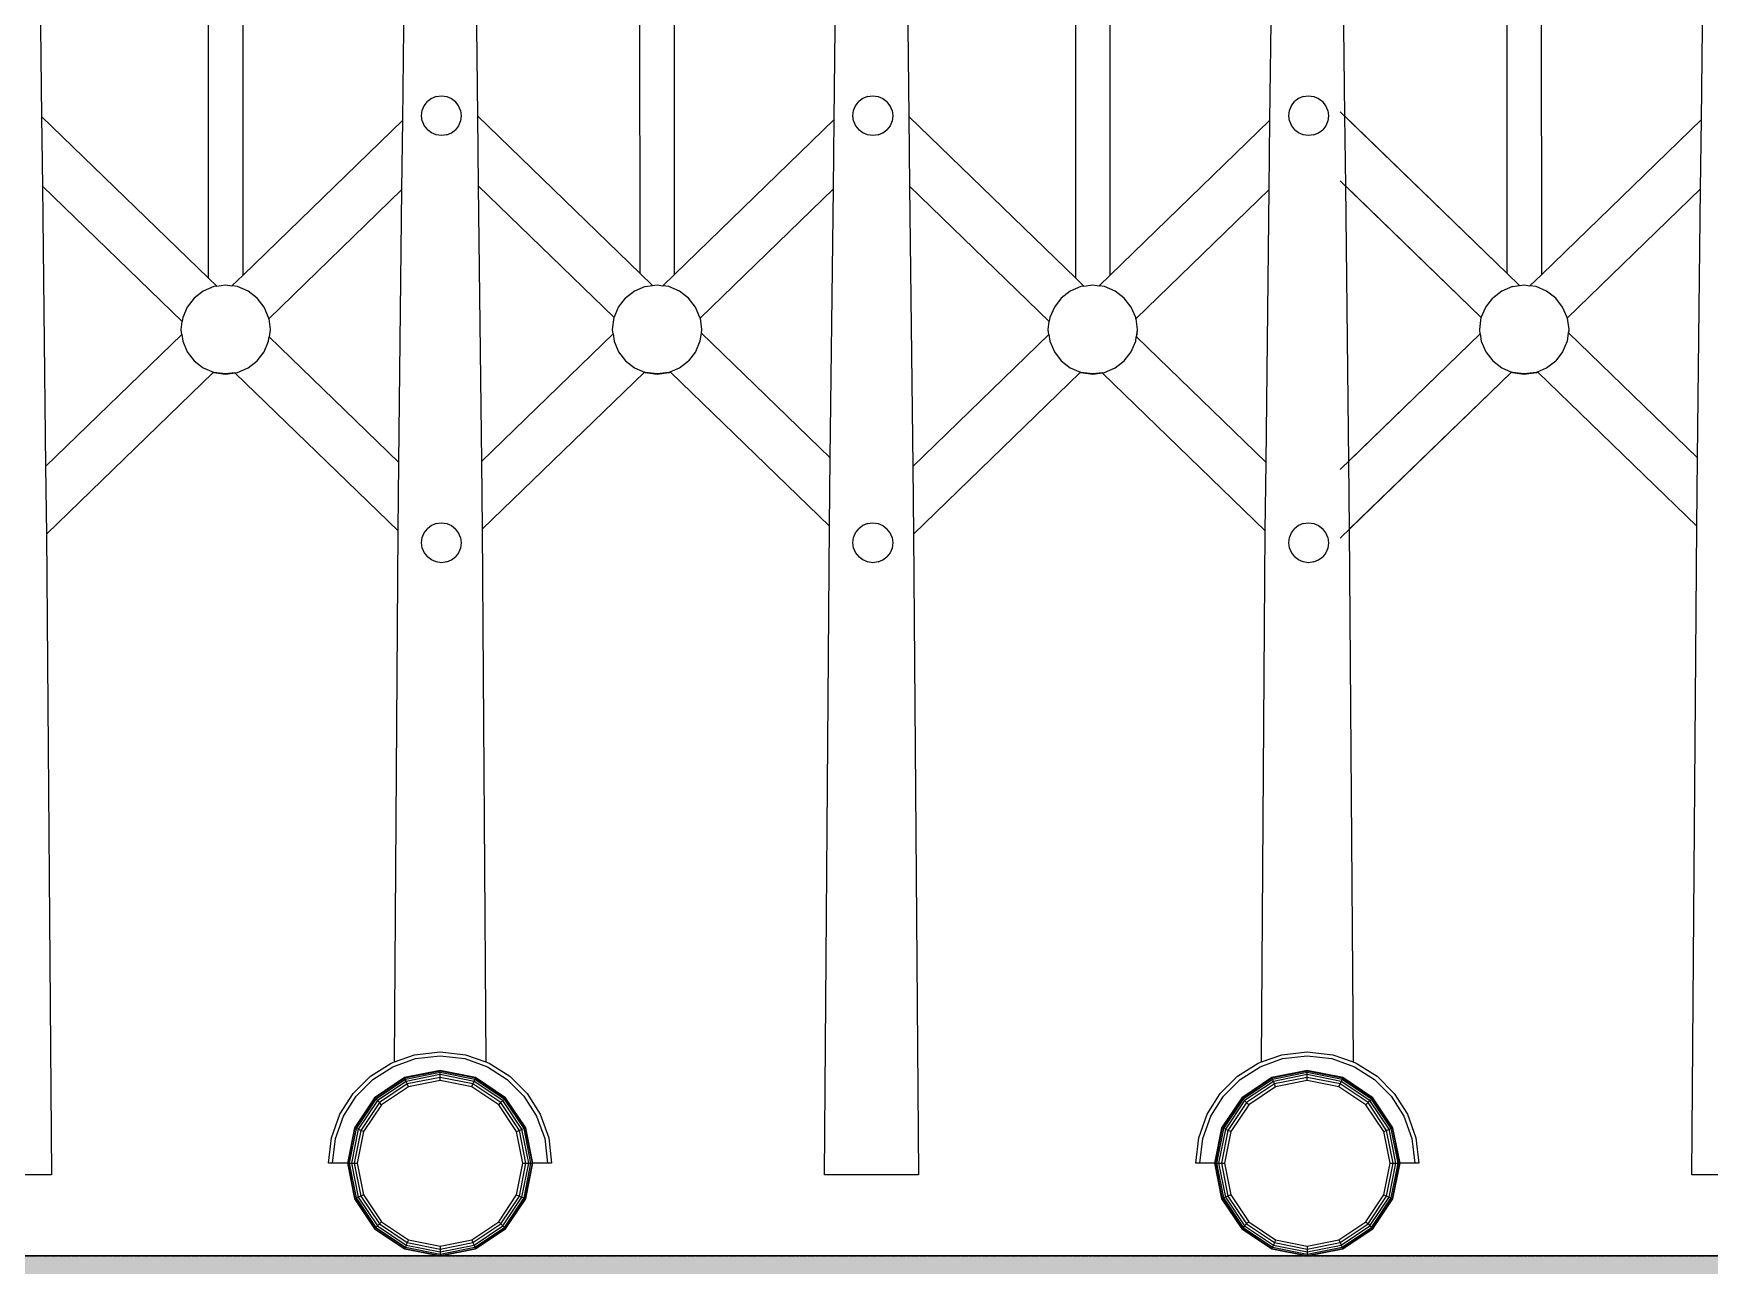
# Model space of a CAD drawing. Extents: x -202236 to 1002404, y -663931 to 1550022.
# Drawn here: x -57920 to -56908, y -351726 to -350982 of the extents above; entities that cross this region are included whole.
import ezdxf

# ---------------------------------------------------------------- set-up
doc = ezdxf.new("R2010")
doc.units = 0
doc.linetypes.add('DOTE', pattern=[2.42, 2, -0.2, 0.02, -0.2])
doc.layers.add('A-AXIS-DOTE', color=14, linetype='DOTE')
doc.layers.add('A-SFCE', color=30, linetype='Continuous')

msp = doc.modelspace()

# ---------------------------------------------------------------- hatches: boundary and pattern name
h = msp.add_hatch()
h.set_pattern_fill('混凝土', color=8, scale=15, angle=-21.69758, style=0, double=1)
h.set_pattern_definition([(50, (-68561.18, -351851.65), (107.589, -9.4128), [11.25, -123.75]), (355, (-68561.18, -351851.65), (-20.8127, 112.8288), [9, -99]), (100.4514, (-68552.21, -351852.44), (86.7764, 103.4159), [9.561, -105.1713]), (46.1842, (-68561.18, -351821.65), (160.0862, -24.8279), [16.875, -185.625]), (96.6356, (-68547.84, -351823.72), (140.1994, 146.1177), [14.3415, -157.757]), (351.1842, (-68561.18, -351821.65), (140.1993, 146.1178), [13.5, -148.5]), (21, (-68546.18, -351829.15), (89.53606, -60.39283), [11.25, -123.75]), (326, (-68546.18, -351829.15), (36.4973, 108.7725), [9, -99]), (71.4514, (-68538.72, -351834.18), (126.0334, 48.3796), [9.561, -105.1713]), (37.5, (-68561.177, -351851.65), (1.82398, 49.93408), [0, -97.8, 0, -100.5, 0, -99.375]), (7.5, (-68561.18, -351851.65), (39.46043, 59.16176), [0, -57.3, 0, -95.55, 0, -37.875]), (327.5, (-68594.627, -351851.65), (80.07337, -3.38323), [0, -37.5, 0, -117, 0, -155.25]), (317.5, (-68609.63, -351851.65), (87.47793, 15.01575), [0, -48.75, 0, -77.7, 0, -110.25])])
h.paths.add_polyline_path([(-55555.67, -351920.63), (-55555.67, -351720.63), (-70458.23, -351720.63), (-70458.23, -351920.63)])

# ---------------------------------------------------------------- linework, layer by layer
at = {"color": 250}
for p, q in [((-57553.88, -351126.81), (-57553.97, -350820.49)), ((-57533.05, -351127.29), (-57533.15, -350820.16)), ((-57029.77, -351126.81), (-57029.87, -350820.49)), ((-57029.77, -351126.81), (-57029.87, -350820.49)), ((-57008.95, -351127.29), (-57009.04, -350820.16)), ((-57008.95, -351127.29), (-57009.04, -350820.16)), ((-57814.62, -351129.65), (-57814.71, -350823.23)), ((-57793.79, -351127.71), (-57793.89, -350823)), ((-57290.51, -351129.65), (-57290.6, -350823.23)), ((-57269.68, -351127.71), (-57269.78, -350823)), ((-57697.29, -351034.17), (-57695.95, -350917.9)), ((-57653.5, -350916.96), (-57652.19, -351031.55)), ((-57436.54, -351033.75), (-57435.18, -350915.09)), ((-57173.18, -351034.17), (-57171.85, -350917.9)), ((-57129.39, -350916.96), (-57128.08, -351031.55)), ((-56912.44, -351033.75), (-56911.08, -350915.09)), ((-57916.81, -350922.2), (-57915.56, -351031.84)), ((-57392.7, -350922.2), (-57391.45, -351031.84)), ((-57684.31, -351025.33), (-57682.43, -351022.89)), ((-57680, -351021.01), (-57682.43, -351022.89)), ((-57677.12, -351019.8), (-57680, -351021.01)), ((-57677.12, -351019.8), (-57673.93, -351019.37)), ((-57673.93, -351019.37), (-57670.73, -351019.8)), ((-57670.73, -351019.8), (-57667.86, -351021.01)), ((-57667.86, -351021.01), (-57665.43, -351022.89)), ((-57663.55, -351025.33), (-57665.43, -351022.89)), ((-57423.57, -351025.33), (-57421.69, -351022.89)), ((-57419.26, -351021.01), (-57421.69, -351022.89)), ((-57416.39, -351019.8), (-57419.26, -351021.01)), ((-57416.39, -351019.8), (-57413.19, -351019.37)), ((-57413.19, -351019.37), (-57410, -351019.8)), ((-57410, -351019.8), (-57407.12, -351021.01)), ((-57407.12, -351021.01), (-57404.69, -351022.89)), ((-57402.81, -351025.33), (-57404.69, -351022.89)), ((-57160.2, -351025.33), (-57158.32, -351022.89)), ((-57155.89, -351021.01), (-57158.32, -351022.89)), ((-57153.02, -351019.8), (-57155.89, -351021.01)), ((-57153.02, -351019.8), (-57149.82, -351019.37)), ((-57149.82, -351019.37), (-57146.63, -351019.8)), ((-57146.63, -351019.8), (-57143.75, -351021.01)), ((-57143.75, -351021.01), (-57141.32, -351022.89)), ((-57139.44, -351025.33), (-57141.32, -351022.89)), ((-57915.56, -351031.84), (-57814.62, -351129.65)), ((-57915.56, -351031.84), (-57915.07, -351074.05)), ((-57685.95, -351031.39), (-57685.52, -351028.2)), ((-57685.52, -351034.59), (-57685.95, -351031.39)), ((-57685.52, -351028.2), (-57684.31, -351025.33)), ((-57662.33, -351028.2), (-57663.55, -351025.33)), ((-57662.33, -351028.2), (-57661.9, -351031.39)), ((-57661.9, -351031.39), (-57662.33, -351034.59)), ((-57652.19, -351031.55), (-57553.88, -351126.81)), ((-57652.19, -351031.55), (-57651.71, -351073.76)), ((-57425.22, -351031.39), (-57424.79, -351028.2)), ((-57424.79, -351034.59), (-57425.22, -351031.39)), ((-57424.79, -351028.2), (-57423.57, -351025.33)), ((-57401.6, -351028.2), (-57402.81, -351025.33)), ((-57401.6, -351028.2), (-57401.17, -351031.39)), ((-57401.17, -351031.39), (-57401.6, -351034.59)), ((-57391.45, -351031.84), (-57290.51, -351129.65)), ((-57391.45, -351031.84), (-57390.96, -351074.05)), ((-57161.85, -351031.39), (-57161.42, -351028.2)), ((-57161.42, -351034.59), (-57161.85, -351031.39)), ((-57161.42, -351028.2), (-57160.2, -351025.33)), ((-57138.22, -351028.2), (-57139.44, -351025.33)), ((-57138.22, -351028.2), (-57137.79, -351031.39)), ((-57137.79, -351031.39), (-57138.22, -351034.59)), ((-57130.75, -351028.96), (-57029.77, -351126.81)), ((-57128.08, -351031.55), (-57029.77, -351126.81)), ((-57128.08, -351031.55), (-57127.6, -351073.76)), ((-57793.79, -351127.71), (-57697.29, -351034.17)), ((-57697.77, -351076.03), (-57697.29, -351034.17)), ((-57685.52, -351034.59), (-57684.31, -351037.46)), ((-57684.31, -351037.46), (-57682.43, -351039.89)), ((-57680, -351041.78), (-57682.43, -351039.89)), ((-57677.12, -351042.99), (-57680, -351041.78)), ((-57673.93, -351043.42), (-57677.12, -351042.99)), ((-57670.73, -351042.99), (-57673.93, -351043.42)), ((-57670.73, -351042.99), (-57667.86, -351041.78)), ((-57667.86, -351041.78), (-57665.43, -351039.89)), ((-57663.55, -351037.46), (-57665.43, -351039.89)), ((-57662.33, -351034.59), (-57663.55, -351037.46)), ((-57533.05, -351127.29), (-57436.54, -351033.75)), ((-57437.02, -351075.62), (-57436.54, -351033.75)), ((-57424.79, -351034.59), (-57423.57, -351037.46)), ((-57423.57, -351037.46), (-57421.69, -351039.89)), ((-57419.26, -351041.78), (-57421.69, -351039.89)), ((-57416.39, -351042.99), (-57419.26, -351041.78)), ((-57413.19, -351043.42), (-57416.39, -351042.99)), ((-57410, -351042.99), (-57413.19, -351043.42)), ((-57410, -351042.99), (-57407.12, -351041.78)), ((-57407.12, -351041.78), (-57404.69, -351039.89)), ((-57402.81, -351037.46), (-57404.69, -351039.89)), ((-57401.6, -351034.59), (-57402.81, -351037.46)), ((-57269.68, -351127.71), (-57173.18, -351034.17)), ((-57173.66, -351076.03), (-57173.18, -351034.17)), ((-57161.42, -351034.59), (-57160.2, -351037.46)), ((-57160.2, -351037.46), (-57158.32, -351039.89)), ((-57155.89, -351041.78), (-57158.32, -351039.89)), ((-57153.02, -351042.99), (-57155.89, -351041.78)), ((-57149.82, -351043.42), (-57153.02, -351042.99)), ((-57146.63, -351042.99), (-57149.82, -351043.42)), ((-57146.63, -351042.99), (-57143.75, -351041.78)), ((-57143.75, -351041.78), (-57141.32, -351039.89)), ((-57139.44, -351037.46), (-57141.32, -351039.89)), ((-57138.22, -351034.59), (-57139.44, -351037.46)), ((-57008.95, -351127.29), (-56912.44, -351033.75)), ((-57008.95, -351127.29), (-56912.44, -351033.75)), ((-56912.92, -351075.62), (-56912.44, -351033.75)), ((-57569.54, -351153.38), (-57651.71, -351073.76)), ((-57651.71, -351073.76), (-57649.79, -351240.45)), ((-57045.43, -351153.38), (-57130.75, -351070.71)), ((-57045.43, -351153.38), (-57127.6, -351073.76)), ((-57127.6, -351073.76), (-57125.69, -351240.45)), ((-57830.63, -351155.88), (-57915.07, -351074.05)), ((-57915.07, -351074.05), (-57913.13, -351243.38)), ((-57697.77, -351076.03), (-57778.33, -351154.13)), ((-57699.66, -351241.05), (-57697.77, -351076.03)), ((-57437.02, -351075.62), (-57517.64, -351153.76)), ((-57438.89, -351238.24), (-57437.02, -351075.62)), ((-57306.52, -351155.88), (-57390.96, -351074.05)), ((-57390.96, -351074.05), (-57389.02, -351243.38)), ((-57173.66, -351076.03), (-57254.23, -351154.13)), ((-57175.55, -351241.05), (-57173.66, -351076.03)), ((-56912.92, -351075.62), (-56993.54, -351153.76)), ((-56912.92, -351075.62), (-56993.54, -351153.76)), ((-56914.78, -351238.24), (-56912.92, -351075.62)), ((-57811.51, -351134.67), (-57817.94, -351137.38)), ((-57814.62, -351129.65), (-57809.69, -351134.42)), ((-57809.69, -351134.42), (-57811.51, -351134.67)), ((-57809.69, -351134.42), (-57804.37, -351133.71)), ((-57804.37, -351133.71), (-57800.52, -351134.22)), ((-57800.52, -351134.22), (-57793.79, -351127.71)), ((-57797.22, -351134.67), (-57800.52, -351134.22)), ((-57790.79, -351137.38), (-57797.22, -351134.67)), ((-57550.78, -351134.67), (-57557.2, -351137.38)), ((-57553.88, -351126.81), (-57546.38, -351134.08)), ((-57550.78, -351134.67), (-57546.38, -351134.08)), ((-57546.38, -351134.08), (-57543.63, -351133.71)), ((-57543.63, -351133.71), (-57540.15, -351134.17)), ((-57533.05, -351127.29), (-57540.15, -351134.17)), ((-57536.48, -351134.67), (-57540.15, -351134.17)), ((-57530.05, -351137.38), (-57536.48, -351134.67)), ((-57287.41, -351134.67), (-57293.83, -351137.38)), ((-57290.51, -351129.65), (-57285.59, -351134.42)), ((-57285.59, -351134.42), (-57287.41, -351134.67)), ((-57285.59, -351134.42), (-57280.26, -351133.71)), ((-57280.26, -351133.71), (-57276.41, -351134.22)), ((-57276.41, -351134.22), (-57269.68, -351127.71)), ((-57273.11, -351134.67), (-57276.41, -351134.22)), ((-57266.68, -351137.38), (-57273.11, -351134.67)), ((-57026.67, -351134.67), (-57033.09, -351137.38)), ((-57026.67, -351134.67), (-57033.09, -351137.38)), ((-57029.77, -351126.81), (-57022.27, -351134.08)), ((-57029.77, -351126.81), (-57022.27, -351134.08)), ((-57026.67, -351134.67), (-57022.27, -351134.08)), ((-57026.67, -351134.67), (-57022.27, -351134.08)), ((-57022.27, -351134.08), (-57019.52, -351133.71)), ((-57022.27, -351134.08), (-57019.52, -351133.71)), ((-57019.52, -351133.71), (-57016.05, -351134.17)), ((-57019.52, -351133.71), (-57016.05, -351134.17)), ((-57008.95, -351127.29), (-57016.05, -351134.17)), ((-57008.95, -351127.29), (-57016.05, -351134.17)), ((-57012.37, -351134.67), (-57016.05, -351134.17)), ((-57012.37, -351134.67), (-57016.05, -351134.17)), ((-57005.95, -351137.38), (-57012.37, -351134.67)), ((-57005.95, -351137.38), (-57012.37, -351134.67)), ((-57823.39, -351141.59), (-57827.59, -351147.04)), ((-57817.94, -351137.38), (-57823.39, -351141.59)), ((-57785.35, -351141.59), (-57790.79, -351137.38)), ((-57781.14, -351147.04), (-57785.35, -351141.59)), ((-57566.86, -351147.04), (-57562.65, -351141.59)), ((-57557.2, -351137.38), (-57562.65, -351141.59)), ((-57524.61, -351141.59), (-57530.05, -351137.38)), ((-57520.4, -351147.04), (-57524.61, -351141.59)), ((-57299.28, -351141.59), (-57303.49, -351147.04)), ((-57293.83, -351137.38), (-57299.28, -351141.59)), ((-57261.24, -351141.59), (-57266.68, -351137.38)), ((-57257.03, -351147.04), (-57261.24, -351141.59)), ((-57042.75, -351147.04), (-57038.54, -351141.59)), ((-57042.75, -351147.04), (-57038.54, -351141.59)), ((-57033.09, -351137.38), (-57038.54, -351141.59)), ((-57033.09, -351137.38), (-57038.54, -351141.59)), ((-57000.5, -351141.59), (-57005.95, -351137.38)), ((-57000.5, -351141.59), (-57005.95, -351137.38)), ((-56996.29, -351147.04), (-57000.5, -351141.59)), ((-56996.29, -351147.04), (-57000.5, -351141.59)), ((-57830.31, -351153.46), (-57830.63, -351155.88)), ((-57827.59, -351147.04), (-57830.31, -351153.46)), ((-57778.42, -351153.46), (-57781.14, -351147.04)), ((-57778.33, -351154.13), (-57778.42, -351153.46)), ((-57778.33, -351154.13), (-57777.46, -351160.61)), ((-57570.53, -351160.61), (-57569.57, -351153.46)), ((-57569.57, -351153.46), (-57569.54, -351153.38)), ((-57569.54, -351153.38), (-57566.86, -351147.04)), ((-57517.68, -351153.46), (-57520.4, -351147.04)), ((-57517.64, -351153.76), (-57517.68, -351153.46)), ((-57517.64, -351153.76), (-57516.72, -351160.61)), ((-57306.2, -351153.46), (-57306.52, -351155.88)), ((-57303.49, -351147.04), (-57306.2, -351153.46)), ((-57254.31, -351153.46), (-57257.03, -351147.04)), ((-57254.23, -351154.13), (-57254.31, -351153.46)), ((-57254.23, -351154.13), (-57253.35, -351160.61)), ((-57046.42, -351160.61), (-57045.46, -351153.46)), ((-57046.42, -351160.61), (-57045.46, -351153.46)), ((-57045.46, -351153.46), (-57045.43, -351153.38)), ((-57045.46, -351153.46), (-57045.43, -351153.38)), ((-57045.43, -351153.38), (-57042.75, -351147.04)), ((-57045.43, -351153.38), (-57042.75, -351147.04)), ((-56993.58, -351153.46), (-56996.29, -351147.04)), ((-56993.58, -351153.46), (-56996.29, -351147.04)), ((-56993.54, -351153.76), (-56993.58, -351153.46)), ((-56993.54, -351153.76), (-56993.58, -351153.46)), ((-56993.54, -351153.76), (-56992.61, -351160.61)), ((-56993.54, -351153.76), (-56992.61, -351160.61)), ((-57913.13, -351243.38), (-57830.9, -351163.67)), ((-57831.27, -351160.61), (-57830.63, -351155.88)), ((-57831.25, -351160.76), (-57831.27, -351160.61)), ((-57831.27, -351160.92), (-57831.25, -351160.76)), ((-57830.9, -351163.67), (-57831.27, -351160.92)), ((-57830.86, -351163.64), (-57831.25, -351160.76)), ((-57830.9, -351163.67), (-57830.86, -351163.64)), ((-57830.86, -351163.64), (-57830.31, -351167.76)), ((-57778.42, -351167.76), (-57778.06, -351165.08)), ((-57777.48, -351160.76), (-57778.06, -351165.08)), ((-57778.06, -351165.08), (-57778.03, -351165.11)), ((-57777.46, -351160.92), (-57778.03, -351165.11)), ((-57778.03, -351165.11), (-57699.66, -351241.05)), ((-57777.46, -351160.61), (-57777.48, -351160.76)), ((-57777.48, -351160.76), (-57777.46, -351160.92)), ((-57649.79, -351240.45), (-57570.21, -351163.31)), ((-57570.51, -351160.76), (-57570.53, -351160.61)), ((-57570.53, -351160.92), (-57570.51, -351160.76)), ((-57570.21, -351163.31), (-57570.53, -351160.92)), ((-57570.17, -351163.27), (-57570.51, -351160.76)), ((-57570.21, -351163.31), (-57570.17, -351163.27)), ((-57570.17, -351163.27), (-57569.57, -351167.76)), ((-57516.99, -351162.56), (-57517.68, -351167.76)), ((-57516.74, -351160.76), (-57516.99, -351162.56)), ((-57516.99, -351162.56), (-57516.95, -351162.6)), ((-57516.72, -351160.92), (-57516.95, -351162.6)), ((-57516.95, -351162.6), (-57438.89, -351238.24)), ((-57516.72, -351160.61), (-57516.74, -351160.76)), ((-57516.74, -351160.76), (-57516.72, -351160.92)), ((-57389.02, -351243.38), (-57306.79, -351163.67)), ((-57307.16, -351160.61), (-57306.52, -351155.88)), ((-57307.14, -351160.76), (-57307.16, -351160.61)), ((-57307.16, -351160.92), (-57307.14, -351160.76)), ((-57306.79, -351163.67), (-57307.16, -351160.92)), ((-57306.75, -351163.64), (-57307.14, -351160.76)), ((-57306.79, -351163.67), (-57306.75, -351163.64)), ((-57306.75, -351163.64), (-57306.2, -351167.76)), ((-57254.31, -351167.76), (-57253.95, -351165.08)), ((-57253.37, -351160.76), (-57253.95, -351165.08)), ((-57253.95, -351165.08), (-57253.92, -351165.11)), ((-57253.35, -351160.92), (-57253.92, -351165.11)), ((-57253.92, -351165.11), (-57175.55, -351241.05)), ((-57253.35, -351160.61), (-57253.37, -351160.76)), ((-57253.37, -351160.76), (-57253.35, -351160.92)), ((-57130.75, -351245.35), (-57046.1, -351163.31)), ((-57125.69, -351240.45), (-57046.1, -351163.31)), ((-57046.4, -351160.76), (-57046.42, -351160.61)), ((-57046.4, -351160.76), (-57046.42, -351160.61)), ((-57046.42, -351160.92), (-57046.4, -351160.76)), ((-57046.42, -351160.92), (-57046.4, -351160.76)), ((-57046.1, -351163.31), (-57046.42, -351160.92)), ((-57046.1, -351163.31), (-57046.42, -351160.92)), ((-57046.07, -351163.27), (-57046.4, -351160.76)), ((-57046.07, -351163.27), (-57046.4, -351160.76)), ((-57046.1, -351163.31), (-57046.07, -351163.27)), ((-57046.1, -351163.31), (-57046.07, -351163.27)), ((-57046.07, -351163.27), (-57045.46, -351167.76)), ((-57046.07, -351163.27), (-57045.46, -351167.76)), ((-56992.88, -351162.56), (-56993.58, -351167.76)), ((-56992.88, -351162.56), (-56993.58, -351167.76)), ((-56992.64, -351160.76), (-56992.88, -351162.56)), ((-56992.64, -351160.76), (-56992.88, -351162.56)), ((-56992.88, -351162.56), (-56992.84, -351162.6)), ((-56992.88, -351162.56), (-56992.84, -351162.6)), ((-56992.61, -351160.92), (-56992.84, -351162.6)), ((-56992.61, -351160.92), (-56992.84, -351162.6)), ((-56992.84, -351162.6), (-56914.78, -351238.24)), ((-56992.84, -351162.6), (-56914.78, -351238.24)), ((-56992.61, -351160.61), (-56992.64, -351160.76)), ((-56992.61, -351160.61), (-56992.64, -351160.76)), ((-56992.64, -351160.76), (-56992.61, -351160.92)), ((-56992.64, -351160.76), (-56992.61, -351160.92)), ((-57830.31, -351167.76), (-57827.59, -351174.18)), ((-57827.59, -351174.18), (-57823.39, -351179.63)), ((-57785.35, -351179.63), (-57781.14, -351174.18)), ((-57781.14, -351174.18), (-57778.42, -351167.76)), ((-57569.57, -351167.76), (-57566.86, -351174.18)), ((-57566.86, -351174.18), (-57562.65, -351179.63)), ((-57520.4, -351174.18), (-57524.61, -351179.63)), ((-57517.68, -351167.76), (-57520.4, -351174.18)), ((-57306.2, -351167.76), (-57303.49, -351174.18)), ((-57303.49, -351174.18), (-57299.28, -351179.63)), ((-57261.24, -351179.63), (-57257.03, -351174.18)), ((-57257.03, -351174.18), (-57254.31, -351167.76)), ((-57045.46, -351167.76), (-57042.75, -351174.18)), ((-57045.46, -351167.76), (-57042.75, -351174.18)), ((-57042.75, -351174.18), (-57038.54, -351179.63)), ((-57042.75, -351174.18), (-57038.54, -351179.63)), ((-56996.29, -351174.18), (-57000.5, -351179.63)), ((-56996.29, -351174.18), (-57000.5, -351179.63)), ((-56993.58, -351167.76), (-56996.29, -351174.18)), ((-56993.58, -351167.76), (-56996.29, -351174.18)), ((-57823.39, -351179.63), (-57817.94, -351183.84)), ((-57817.94, -351183.84), (-57811.7, -351186.47)), ((-57797.22, -351186.55), (-57790.79, -351183.84)), ((-57790.79, -351183.84), (-57785.35, -351179.63)), ((-57562.65, -351179.63), (-57557.2, -351183.84)), ((-57557.2, -351183.84), (-57551.26, -351186.35)), ((-57535.66, -351186.21), (-57530.05, -351183.84)), ((-57530.05, -351183.84), (-57524.61, -351179.63)), ((-57299.28, -351179.63), (-57293.83, -351183.84)), ((-57293.83, -351183.84), (-57287.6, -351186.47)), ((-57273.11, -351186.55), (-57266.68, -351183.84)), ((-57266.68, -351183.84), (-57261.24, -351179.63)), ((-57038.54, -351179.63), (-57033.09, -351183.84)), ((-57038.54, -351179.63), (-57033.09, -351183.84)), ((-57033.09, -351183.84), (-57027.16, -351186.35)), ((-57033.09, -351183.84), (-57027.16, -351186.35)), ((-57011.55, -351186.21), (-57005.95, -351183.84)), ((-57011.55, -351186.21), (-57005.95, -351183.84)), ((-57005.95, -351183.84), (-57000.5, -351179.63)), ((-57005.95, -351183.84), (-57000.5, -351179.63)), ((-57811.93, -351186.69), (-57912.66, -351284.33)), ((-57811.7, -351186.47), (-57811.93, -351186.69)), ((-57811.51, -351186.86), (-57811.93, -351186.69)), ((-57811.51, -351186.55), (-57811.7, -351186.47)), ((-57804.37, -351187.52), (-57811.51, -351186.55)), ((-57804.37, -351187.82), (-57811.51, -351186.86)), ((-57798.76, -351186.76), (-57804.37, -351187.52)), ((-57798.48, -351187.03), (-57804.37, -351187.82)), ((-57798.76, -351186.76), (-57797.22, -351186.55)), ((-57798.48, -351187.03), (-57798.76, -351186.76)), ((-57700.13, -351282.33), (-57798.48, -351187.03)), ((-57551.49, -351186.56), (-57649.32, -351281.4)), ((-57551.26, -351186.35), (-57551.49, -351186.56)), ((-57550.78, -351186.86), (-57551.49, -351186.56)), ((-57550.78, -351186.55), (-57551.26, -351186.35)), ((-57543.63, -351187.52), (-57550.78, -351186.55)), ((-57543.63, -351187.82), (-57550.78, -351186.86)), ((-57536.48, -351186.55), (-57543.63, -351187.52)), ((-57536.48, -351186.86), (-57543.63, -351187.82)), ((-57536.48, -351186.55), (-57535.66, -351186.21)), ((-57536.48, -351186.86), (-57535.44, -351186.42)), ((-57535.44, -351186.42), (-57535.66, -351186.21)), ((-57439.36, -351279.52), (-57535.44, -351186.42)), ((-57287.82, -351186.69), (-57388.55, -351284.33)), ((-57287.6, -351186.47), (-57287.82, -351186.69)), ((-57287.41, -351186.86), (-57287.82, -351186.69)), ((-57287.41, -351186.55), (-57287.6, -351186.47)), ((-57280.26, -351187.52), (-57287.41, -351186.55)), ((-57280.26, -351187.82), (-57287.41, -351186.86)), ((-57274.65, -351186.76), (-57280.26, -351187.52)), ((-57274.37, -351187.03), (-57280.26, -351187.82)), ((-57274.65, -351186.76), (-57273.11, -351186.55)), ((-57274.37, -351187.03), (-57274.65, -351186.76)), ((-57176.02, -351282.33), (-57274.37, -351187.03)), ((-57027.38, -351186.56), (-57130.75, -351286.76)), ((-57027.38, -351186.56), (-57125.22, -351281.4)), ((-57027.16, -351186.35), (-57027.38, -351186.56)), ((-57027.16, -351186.35), (-57027.38, -351186.56)), ((-57026.67, -351186.86), (-57027.38, -351186.56)), ((-57026.67, -351186.86), (-57027.38, -351186.56)), ((-57026.67, -351186.55), (-57027.16, -351186.35)), ((-57026.67, -351186.55), (-57027.16, -351186.35)), ((-57019.52, -351187.52), (-57026.67, -351186.55)), ((-57019.52, -351187.52), (-57026.67, -351186.55)), ((-57019.52, -351187.82), (-57026.67, -351186.86)), ((-57019.52, -351187.82), (-57026.67, -351186.86)), ((-57012.37, -351186.55), (-57019.52, -351187.52)), ((-57012.37, -351186.55), (-57019.52, -351187.52)), ((-57012.37, -351186.86), (-57019.52, -351187.82)), ((-57012.37, -351186.86), (-57019.52, -351187.82)), ((-57012.37, -351186.55), (-57011.55, -351186.21)), ((-57012.37, -351186.55), (-57011.55, -351186.21)), ((-57012.37, -351186.86), (-57011.33, -351186.42)), ((-57012.37, -351186.86), (-57011.33, -351186.42)), ((-57011.33, -351186.42), (-57011.55, -351186.21)), ((-57011.33, -351186.42), (-57011.55, -351186.21)), ((-56915.25, -351279.52), (-57011.33, -351186.42)), ((-56915.25, -351279.52), (-57011.33, -351186.42)), ((-57913.13, -351243.38), (-57912.66, -351284.33)), ((-57700.13, -351282.33), (-57699.66, -351241.05)), ((-57649.79, -351240.45), (-57649.32, -351281.4)), ((-57439.36, -351279.52), (-57438.89, -351238.24)), ((-57389.02, -351243.38), (-57388.55, -351284.33)), ((-57176.02, -351282.33), (-57175.55, -351241.05)), ((-57125.69, -351240.45), (-57125.22, -351281.4)), ((-56915.25, -351279.52), (-56914.78, -351238.24)), ((-57912.66, -351284.33), (-57909.68, -351671.58)), ((-57702.35, -351603.33), (-57700.13, -351282.33)), ((-57685.95, -351289.55), (-57685.52, -351286.35)), ((-57685.52, -351286.35), (-57684.31, -351283.48)), ((-57684.31, -351283.48), (-57682.43, -351281.05)), ((-57680, -351279.17), (-57682.43, -351281.05)), ((-57677.12, -351277.95), (-57680, -351279.17)), ((-57677.12, -351277.95), (-57673.93, -351277.52)), ((-57673.93, -351277.52), (-57670.73, -351277.95)), ((-57670.73, -351277.95), (-57667.86, -351279.17)), ((-57667.86, -351279.17), (-57665.43, -351281.05)), ((-57663.55, -351283.48), (-57665.43, -351281.05)), ((-57662.33, -351286.35), (-57663.55, -351283.48)), ((-57662.33, -351286.35), (-57661.9, -351289.55)), ((-57649.32, -351281.4), (-57647.1, -351603.33)), ((-57442.39, -351671.58), (-57439.36, -351279.52)), ((-57425.22, -351289.55), (-57424.79, -351286.35)), ((-57424.79, -351286.35), (-57423.57, -351283.48)), ((-57423.57, -351283.48), (-57421.69, -351281.05)), ((-57419.26, -351279.17), (-57421.69, -351281.05)), ((-57416.39, -351277.95), (-57419.26, -351279.17)), ((-57416.39, -351277.95), (-57413.19, -351277.52)), ((-57413.19, -351277.52), (-57410, -351277.95)), ((-57410, -351277.95), (-57407.12, -351279.17)), ((-57407.12, -351279.17), (-57404.69, -351281.05)), ((-57402.81, -351283.48), (-57404.69, -351281.05)), ((-57401.6, -351286.35), (-57402.81, -351283.48)), ((-57401.6, -351286.35), (-57401.17, -351289.55)), ((-57388.55, -351284.33), (-57385.58, -351671.58)), ((-57178.24, -351603.33), (-57176.02, -351282.33)), ((-57161.85, -351289.55), (-57161.42, -351286.35)), ((-57161.42, -351286.35), (-57160.2, -351283.48)), ((-57160.2, -351283.48), (-57158.32, -351281.05)), ((-57155.89, -351279.17), (-57158.32, -351281.05)), ((-57153.02, -351277.95), (-57155.89, -351279.17)), ((-57153.02, -351277.95), (-57149.82, -351277.52)), ((-57149.82, -351277.52), (-57146.63, -351277.95)), ((-57146.63, -351277.95), (-57143.75, -351279.17)), ((-57143.75, -351279.17), (-57141.32, -351281.05)), ((-57139.44, -351283.48), (-57141.32, -351281.05)), ((-57138.22, -351286.35), (-57139.44, -351283.48)), ((-57138.22, -351286.35), (-57137.79, -351289.55)), ((-57125.22, -351281.4), (-57122.99, -351603.33)), ((-56918.29, -351671.58), (-56915.25, -351279.52)), ((-57685.52, -351292.74), (-57685.95, -351289.55)), ((-57685.52, -351292.74), (-57684.31, -351295.62)), ((-57684.31, -351295.62), (-57682.43, -351298.05)), ((-57663.55, -351295.62), (-57665.43, -351298.05)), ((-57662.33, -351292.74), (-57663.55, -351295.62)), ((-57661.9, -351289.55), (-57662.33, -351292.74)), ((-57424.79, -351292.74), (-57425.22, -351289.55)), ((-57424.79, -351292.74), (-57423.57, -351295.62)), ((-57423.57, -351295.62), (-57421.69, -351298.05)), ((-57402.81, -351295.62), (-57404.69, -351298.05)), ((-57401.6, -351292.74), (-57402.81, -351295.62)), ((-57401.17, -351289.55), (-57401.6, -351292.74)), ((-57161.42, -351292.74), (-57161.85, -351289.55)), ((-57161.42, -351292.74), (-57160.2, -351295.62)), ((-57160.2, -351295.62), (-57158.32, -351298.05)), ((-57139.44, -351295.62), (-57141.32, -351298.05)), ((-57138.22, -351292.74), (-57139.44, -351295.62)), ((-57137.79, -351289.55), (-57138.22, -351292.74)), ((-57680, -351299.93), (-57682.43, -351298.05)), ((-57677.12, -351301.14), (-57680, -351299.93)), ((-57673.93, -351301.57), (-57677.12, -351301.14)), ((-57670.73, -351301.14), (-57673.93, -351301.57)), ((-57670.73, -351301.14), (-57667.86, -351299.93)), ((-57667.86, -351299.93), (-57665.43, -351298.05)), ((-57419.26, -351299.93), (-57421.69, -351298.05)), ((-57416.39, -351301.14), (-57419.26, -351299.93)), ((-57413.19, -351301.57), (-57416.39, -351301.14)), ((-57410, -351301.14), (-57413.19, -351301.57)), ((-57410, -351301.14), (-57407.12, -351299.93)), ((-57407.12, -351299.93), (-57404.69, -351298.05)), ((-57155.89, -351299.93), (-57158.32, -351298.05)), ((-57153.02, -351301.14), (-57155.89, -351299.93)), ((-57149.82, -351301.57), (-57153.02, -351301.14)), ((-57146.63, -351301.14), (-57149.82, -351301.57)), ((-57146.63, -351301.14), (-57143.75, -351299.93)), ((-57143.75, -351299.93), (-57141.32, -351298.05)), ((-57702.35, -351603.33), (-57690.17, -351598.97)), ((-57690.17, -351598.97), (-57674.72, -351597.19)), ((-57689.61, -351601.37), (-57674.72, -351599.65)), ((-57674.72, -351597.19), (-57659.28, -351598.97)), ((-57674.72, -351599.65), (-57659.84, -351601.37)), ((-57659.28, -351598.97), (-57647.1, -351603.33)), ((-57178.24, -351603.33), (-57166.06, -351598.97)), ((-57166.06, -351598.97), (-57150.61, -351597.19)), ((-57165.5, -351601.37), (-57150.61, -351599.65)), ((-57150.61, -351597.19), (-57135.17, -351598.97)), ((-57150.61, -351599.65), (-57135.73, -351601.37)), ((-57135.17, -351598.97), (-57122.99, -351603.33)), ((-57716.87, -351612.01), (-57704.35, -351604.05)), ((-57715.34, -351613.93), (-57703.28, -351606.26)), ((-57704.35, -351604.05), (-57702.35, -351603.33)), ((-57703.28, -351606.26), (-57689.61, -351601.37)), ((-57674.72, -351608.56), (-57696.17, -351612.82)), ((-57674.72, -351608.85), (-57696.06, -351613.09)), ((-57674.72, -351609.7), (-57695.73, -351613.88)), ((-57653.28, -351612.82), (-57674.72, -351608.56)), ((-57674.72, -351608.85), (-57674.72, -351608.56)), ((-57653.39, -351613.09), (-57674.72, -351608.85)), ((-57674.72, -351609.7), (-57674.72, -351608.85)), ((-57653.71, -351613.88), (-57674.72, -351609.7)), ((-57674.72, -351611.02), (-57674.72, -351609.7)), ((-57659.84, -351601.37), (-57646.17, -351606.26)), ((-57647.1, -351603.33), (-57645.09, -351604.05)), ((-57646.17, -351606.26), (-57634.11, -351613.93)), ((-57645.09, -351604.05), (-57632.58, -351612.01)), ((-57192.76, -351612.01), (-57180.24, -351604.05)), ((-57191.23, -351613.93), (-57179.17, -351606.26)), ((-57180.24, -351604.05), (-57178.24, -351603.33)), ((-57179.17, -351606.26), (-57165.5, -351601.37)), ((-57150.61, -351608.56), (-57172.06, -351612.82)), ((-57150.61, -351608.85), (-57171.95, -351613.09)), ((-57150.61, -351609.7), (-57171.62, -351613.88)), ((-57129.17, -351612.82), (-57150.61, -351608.56)), ((-57150.61, -351608.85), (-57150.61, -351608.56)), ((-57129.28, -351613.09), (-57150.61, -351608.85)), ((-57150.61, -351609.7), (-57150.61, -351608.85)), ((-57129.61, -351613.88), (-57150.61, -351609.7)), ((-57150.61, -351611.02), (-57150.61, -351609.7)), ((-57135.73, -351601.37), (-57122.06, -351606.26)), ((-57122.99, -351603.33), (-57120.99, -351604.05)), ((-57122.06, -351606.26), (-57110, -351613.93)), ((-57120.99, -351604.05), (-57108.47, -351612.01)), ((-57727.31, -351622.45), (-57716.87, -351612.01)), ((-57725.39, -351624), (-57715.34, -351613.93)), ((-57696.17, -351612.82), (-57714.35, -351624.97)), ((-57696.06, -351613.09), (-57714.14, -351625.18)), ((-57695.73, -351613.88), (-57713.54, -351625.78)), ((-57695.23, -351615.1), (-57712.61, -351626.71)), ((-57694.59, -351616.64), (-57711.43, -351627.89)), ((-57693.88, -351618.35), (-57710.12, -351629.2)), ((-57696.06, -351613.09), (-57696.17, -351612.82)), ((-57695.73, -351613.88), (-57696.06, -351613.09)), ((-57695.23, -351615.1), (-57695.73, -351613.88)), ((-57674.72, -351611.02), (-57695.23, -351615.1)), ((-57694.59, -351616.64), (-57695.23, -351615.1)), ((-57674.72, -351612.69), (-57694.59, -351616.64)), ((-57693.88, -351618.35), (-57694.59, -351616.64)), ((-57674.72, -351614.53), (-57693.88, -351618.35)), ((-57654.22, -351615.1), (-57674.72, -351611.02)), ((-57674.72, -351612.69), (-57674.72, -351611.02)), ((-57654.86, -351616.64), (-57674.72, -351612.69)), ((-57674.72, -351614.53), (-57674.72, -351612.69)), ((-57655.57, -351618.35), (-57674.72, -351614.53)), ((-57655.57, -351618.35), (-57654.86, -351616.64)), ((-57639.32, -351629.2), (-57655.57, -351618.35)), ((-57654.86, -351616.64), (-57654.22, -351615.1)), ((-57638.02, -351627.89), (-57654.86, -351616.64)), ((-57654.22, -351615.1), (-57653.71, -351613.88)), ((-57636.84, -351626.71), (-57654.22, -351615.1)), ((-57653.71, -351613.88), (-57653.39, -351613.09)), ((-57635.9, -351625.78), (-57653.71, -351613.88)), ((-57653.39, -351613.09), (-57653.28, -351612.82)), ((-57635.3, -351625.18), (-57653.39, -351613.09)), ((-57635.1, -351624.97), (-57653.28, -351612.82)), ((-57634.11, -351613.93), (-57624.05, -351624)), ((-57632.58, -351612.01), (-57622.13, -351622.45)), ((-57203.2, -351622.45), (-57192.76, -351612.01)), ((-57201.29, -351624), (-57191.23, -351613.93)), ((-57172.06, -351612.82), (-57190.24, -351624.97)), ((-57171.95, -351613.09), (-57190.03, -351625.18)), ((-57171.62, -351613.88), (-57189.43, -351625.78)), ((-57171.12, -351615.1), (-57188.5, -351626.71)), ((-57170.48, -351616.64), (-57187.32, -351627.89)), ((-57169.77, -351618.35), (-57186.01, -351629.2)), ((-57171.95, -351613.09), (-57172.06, -351612.82)), ((-57171.62, -351613.88), (-57171.95, -351613.09)), ((-57171.12, -351615.1), (-57171.62, -351613.88)), ((-57150.61, -351611.02), (-57171.12, -351615.1)), ((-57170.48, -351616.64), (-57171.12, -351615.1)), ((-57150.61, -351612.69), (-57170.48, -351616.64)), ((-57169.77, -351618.35), (-57170.48, -351616.64)), ((-57150.61, -351614.53), (-57169.77, -351618.35)), ((-57130.11, -351615.1), (-57150.61, -351611.02)), ((-57150.61, -351612.69), (-57150.61, -351611.02)), ((-57130.75, -351616.64), (-57150.61, -351612.69)), ((-57150.61, -351614.53), (-57150.61, -351612.69)), ((-57131.46, -351618.35), (-57150.61, -351614.53)), ((-57131.46, -351618.35), (-57130.75, -351616.64)), ((-57115.22, -351629.2), (-57131.46, -351618.35)), ((-57130.75, -351616.64), (-57130.11, -351615.1)), ((-57113.91, -351627.89), (-57130.75, -351616.64)), ((-57130.11, -351615.1), (-57129.61, -351613.88)), ((-57112.73, -351626.71), (-57130.11, -351615.1)), ((-57129.61, -351613.88), (-57129.28, -351613.09)), ((-57111.8, -351625.78), (-57129.61, -351613.88)), ((-57129.28, -351613.09), (-57129.17, -351612.82)), ((-57111.2, -351625.18), (-57129.28, -351613.09)), ((-57110.99, -351624.97), (-57129.17, -351612.82)), ((-57110, -351613.93), (-57099.94, -351624)), ((-57108.47, -351612.01), (-57098.03, -351622.45)), ((-57735.27, -351634.97), (-57727.31, -351622.45)), ((-57733.06, -351636.06), (-57725.39, -351624)), ((-57714.35, -351624.97), (-57726.5, -351643.15)), ((-57714.14, -351625.18), (-57726.23, -351643.26)), ((-57713.54, -351625.78), (-57725.44, -351643.59)), ((-57712.61, -351626.71), (-57724.22, -351644.09)), ((-57711.43, -351627.89), (-57722.68, -351644.73)), ((-57710.12, -351629.2), (-57720.97, -351645.44)), ((-57714.14, -351625.18), (-57714.35, -351624.97)), ((-57713.54, -351625.78), (-57714.14, -351625.18)), ((-57712.61, -351626.71), (-57713.54, -351625.78)), ((-57711.43, -351627.89), (-57712.61, -351626.71)), ((-57710.12, -351629.2), (-57711.43, -351627.89)), ((-57639.32, -351629.2), (-57638.02, -351627.89)), ((-57628.47, -351645.44), (-57639.32, -351629.2)), ((-57638.02, -351627.89), (-57636.84, -351626.71)), ((-57626.77, -351644.73), (-57638.02, -351627.89)), ((-57636.84, -351626.71), (-57635.9, -351625.78)), ((-57625.23, -351644.09), (-57636.84, -351626.71)), ((-57635.9, -351625.78), (-57635.3, -351625.18)), ((-57624, -351643.59), (-57635.9, -351625.78)), ((-57635.3, -351625.18), (-57635.1, -351624.97)), ((-57623.22, -351643.26), (-57635.3, -351625.18)), ((-57622.95, -351643.15), (-57635.1, -351624.97)), ((-57624.05, -351624), (-57616.38, -351636.06)), ((-57622.13, -351622.45), (-57614.17, -351634.97)), ((-57211.16, -351634.97), (-57203.2, -351622.45)), ((-57208.96, -351636.06), (-57201.29, -351624)), ((-57190.24, -351624.97), (-57202.39, -351643.15)), ((-57190.03, -351625.18), (-57202.12, -351643.26)), ((-57189.43, -351625.78), (-57201.33, -351643.59)), ((-57188.5, -351626.71), (-57200.11, -351644.09)), ((-57187.32, -351627.89), (-57198.57, -351644.73)), ((-57186.01, -351629.2), (-57196.87, -351645.44)), ((-57190.03, -351625.18), (-57190.24, -351624.97)), ((-57189.43, -351625.78), (-57190.03, -351625.18)), ((-57188.5, -351626.71), (-57189.43, -351625.78)), ((-57187.32, -351627.89), (-57188.5, -351626.71)), ((-57186.01, -351629.2), (-57187.32, -351627.89)), ((-57115.22, -351629.2), (-57113.91, -351627.89)), ((-57104.36, -351645.44), (-57115.22, -351629.2)), ((-57113.91, -351627.89), (-57112.73, -351626.71)), ((-57102.66, -351644.73), (-57113.91, -351627.89)), ((-57112.73, -351626.71), (-57111.8, -351625.78)), ((-57101.12, -351644.09), (-57112.73, -351626.71)), ((-57111.8, -351625.78), (-57111.2, -351625.18)), ((-57099.9, -351643.59), (-57111.8, -351625.78)), ((-57111.2, -351625.18), (-57110.99, -351624.97)), ((-57099.11, -351643.26), (-57111.2, -351625.18)), ((-57098.84, -351643.15), (-57110.99, -351624.97)), ((-57099.94, -351624), (-57092.27, -351636.06)), ((-57098.03, -351622.45), (-57090.06, -351634.97)), ((-57740.35, -351649.15), (-57735.27, -351634.97)), ((-57737.95, -351649.73), (-57733.06, -351636.06)), ((-57616.38, -351636.06), (-57611.49, -351649.73)), ((-57614.17, -351634.97), (-57609.1, -351649.15)), ((-57216.24, -351649.15), (-57211.16, -351634.97)), ((-57213.84, -351649.73), (-57208.96, -351636.06)), ((-57092.27, -351636.06), (-57087.39, -351649.73)), ((-57090.06, -351634.97), (-57084.99, -351649.15)), ((-57742.13, -351664.6), (-57740.35, -351649.15)), ((-57739.67, -351664.6), (-57737.95, -351649.73)), ((-57726.5, -351643.15), (-57730.76, -351664.6)), ((-57726.23, -351643.26), (-57730.47, -351664.6)), ((-57725.44, -351643.59), (-57729.62, -351664.6)), ((-57724.22, -351644.09), (-57728.3, -351664.6)), ((-57722.68, -351644.73), (-57726.63, -351664.6)), ((-57726.23, -351643.26), (-57726.5, -351643.15)), ((-57725.44, -351643.59), (-57726.23, -351643.26)), ((-57724.22, -351644.09), (-57725.44, -351643.59)), ((-57720.97, -351645.44), (-57724.78, -351664.6)), ((-57722.68, -351644.73), (-57724.22, -351644.09)), ((-57720.97, -351645.44), (-57722.68, -351644.73)), ((-57628.47, -351645.44), (-57626.77, -351644.73)), ((-57624.66, -351664.6), (-57628.47, -351645.44)), ((-57626.77, -351644.73), (-57625.23, -351644.09)), ((-57622.81, -351664.6), (-57626.77, -351644.73)), ((-57625.23, -351644.09), (-57624, -351643.59)), ((-57621.15, -351664.6), (-57625.23, -351644.09)), ((-57624, -351643.59), (-57623.22, -351643.26)), ((-57619.83, -351664.6), (-57624, -351643.59)), ((-57623.22, -351643.26), (-57622.95, -351643.15)), ((-57618.98, -351664.6), (-57623.22, -351643.26)), ((-57618.68, -351664.6), (-57622.95, -351643.15)), ((-57611.49, -351649.73), (-57609.78, -351664.6)), ((-57609.1, -351649.15), (-57607.32, -351664.6)), ((-57218.02, -351664.6), (-57216.24, -351649.15)), ((-57215.56, -351664.6), (-57213.84, -351649.73)), ((-57202.39, -351643.15), (-57206.65, -351664.6)), ((-57202.12, -351643.26), (-57206.36, -351664.6)), ((-57201.33, -351643.59), (-57205.51, -351664.6)), ((-57200.11, -351644.09), (-57204.19, -351664.6)), ((-57198.57, -351644.73), (-57202.52, -351664.6)), ((-57202.12, -351643.26), (-57202.39, -351643.15)), ((-57201.33, -351643.59), (-57202.12, -351643.26)), ((-57200.11, -351644.09), (-57201.33, -351643.59)), ((-57196.87, -351645.44), (-57200.68, -351664.6)), ((-57198.57, -351644.73), (-57200.11, -351644.09)), ((-57196.87, -351645.44), (-57198.57, -351644.73)), ((-57104.36, -351645.44), (-57102.66, -351644.73)), ((-57100.55, -351664.6), (-57104.36, -351645.44)), ((-57102.66, -351644.73), (-57101.12, -351644.09)), ((-57098.71, -351664.6), (-57102.66, -351644.73)), ((-57101.12, -351644.09), (-57099.9, -351643.59)), ((-57097.04, -351664.6), (-57101.12, -351644.09)), ((-57099.9, -351643.59), (-57099.11, -351643.26)), ((-57095.72, -351664.6), (-57099.9, -351643.59)), ((-57099.11, -351643.26), (-57098.84, -351643.15)), ((-57094.87, -351664.6), (-57099.11, -351643.26)), ((-57094.58, -351664.6), (-57098.84, -351643.15)), ((-57087.39, -351649.73), (-57085.67, -351664.6)), ((-57084.99, -351649.15), (-57083.21, -351664.6)), ((-57909.68, -351671.58), (-57966.5, -351671.58)), ((-57739.67, -351664.6), (-57742.13, -351664.6)), ((-57730.76, -351664.6), (-57739.67, -351664.6)), ((-57730.76, -351664.6), (-57726.5, -351686.04)), ((-57730.76, -351664.6), (-57730.47, -351664.6)), ((-57730.47, -351664.6), (-57726.23, -351685.93)), ((-57730.47, -351664.6), (-57729.62, -351664.6)), ((-57729.62, -351664.6), (-57725.44, -351685.6)), ((-57729.62, -351664.6), (-57728.3, -351664.6)), ((-57728.3, -351664.6), (-57724.22, -351685.1)), ((-57728.3, -351664.6), (-57726.63, -351664.6)), ((-57726.63, -351664.6), (-57722.68, -351684.46)), ((-57726.63, -351664.6), (-57724.78, -351664.6)), ((-57724.78, -351664.6), (-57720.97, -351683.75)), ((-57628.47, -351683.75), (-57624.66, -351664.6)), ((-57626.77, -351684.46), (-57622.81, -351664.6)), ((-57625.23, -351685.1), (-57621.15, -351664.6)), ((-57624.66, -351664.6), (-57622.81, -351664.6)), ((-57624, -351685.6), (-57619.83, -351664.6)), ((-57623.22, -351685.93), (-57618.98, -351664.6)), ((-57622.95, -351686.04), (-57618.68, -351664.6)), ((-57622.81, -351664.6), (-57621.15, -351664.6)), ((-57621.15, -351664.6), (-57619.83, -351664.6)), ((-57619.83, -351664.6), (-57618.98, -351664.6)), ((-57618.98, -351664.6), (-57618.68, -351664.6)), ((-57609.78, -351664.6), (-57618.68, -351664.6)), ((-57607.32, -351664.6), (-57609.78, -351664.6)), ((-57385.58, -351671.58), (-57442.39, -351671.58)), ((-57215.56, -351664.6), (-57218.02, -351664.6)), ((-57206.65, -351664.6), (-57215.56, -351664.6)), ((-57206.65, -351664.6), (-57202.39, -351686.04)), ((-57206.65, -351664.6), (-57206.36, -351664.6)), ((-57206.36, -351664.6), (-57202.12, -351685.93)), ((-57206.36, -351664.6), (-57205.51, -351664.6)), ((-57205.51, -351664.6), (-57201.33, -351685.6)), ((-57205.51, -351664.6), (-57204.19, -351664.6)), ((-57204.19, -351664.6), (-57200.11, -351685.1)), ((-57204.19, -351664.6), (-57202.52, -351664.6)), ((-57202.52, -351664.6), (-57198.57, -351684.46)), ((-57202.52, -351664.6), (-57200.68, -351664.6)), ((-57200.68, -351664.6), (-57196.87, -351683.75)), ((-57104.36, -351683.75), (-57100.55, -351664.6)), ((-57102.66, -351684.46), (-57098.71, -351664.6)), ((-57101.12, -351685.1), (-57097.04, -351664.6)), ((-57100.55, -351664.6), (-57098.71, -351664.6)), ((-57099.9, -351685.6), (-57095.72, -351664.6)), ((-57099.11, -351685.93), (-57094.87, -351664.6)), ((-57098.84, -351686.04), (-57094.58, -351664.6)), ((-57098.71, -351664.6), (-57097.04, -351664.6)), ((-57097.04, -351664.6), (-57095.72, -351664.6)), ((-57095.72, -351664.6), (-57094.87, -351664.6)), ((-57094.87, -351664.6), (-57094.58, -351664.6)), ((-57085.67, -351664.6), (-57094.58, -351664.6)), ((-57083.21, -351664.6), (-57085.67, -351664.6)), ((-56861.47, -351671.58), (-56918.29, -351671.58)), ((-57726.23, -351685.93), (-57726.5, -351686.04)), ((-57726.5, -351686.04), (-57714.35, -351704.22)), ((-57725.44, -351685.6), (-57726.23, -351685.93)), ((-57726.23, -351685.93), (-57714.14, -351704.01)), ((-57724.22, -351685.1), (-57725.44, -351685.6)), ((-57725.44, -351685.6), (-57713.54, -351703.41)), ((-57722.68, -351684.46), (-57724.22, -351685.1)), ((-57724.22, -351685.1), (-57712.61, -351702.48)), ((-57720.97, -351683.75), (-57722.68, -351684.46)), ((-57722.68, -351684.46), (-57711.43, -351701.3)), ((-57720.97, -351683.75), (-57710.12, -351699.99)), ((-57639.32, -351699.99), (-57628.47, -351683.75)), ((-57638.02, -351701.3), (-57626.77, -351684.46)), ((-57636.84, -351702.48), (-57625.23, -351685.1)), ((-57635.9, -351703.41), (-57624, -351685.6)), ((-57635.3, -351704.01), (-57623.22, -351685.93)), ((-57635.1, -351704.22), (-57622.95, -351686.04)), ((-57628.47, -351683.75), (-57626.77, -351684.46)), ((-57626.77, -351684.46), (-57625.23, -351685.1)), ((-57625.23, -351685.1), (-57624, -351685.6)), ((-57624, -351685.6), (-57623.22, -351685.93)), ((-57623.22, -351685.93), (-57622.95, -351686.04)), ((-57202.12, -351685.93), (-57202.39, -351686.04)), ((-57202.39, -351686.04), (-57190.24, -351704.22)), ((-57201.33, -351685.6), (-57202.12, -351685.93)), ((-57202.12, -351685.93), (-57190.03, -351704.01)), ((-57200.11, -351685.1), (-57201.33, -351685.6)), ((-57201.33, -351685.6), (-57189.43, -351703.41)), ((-57198.57, -351684.46), (-57200.11, -351685.1)), ((-57200.11, -351685.1), (-57188.5, -351702.48)), ((-57196.87, -351683.75), (-57198.57, -351684.46)), ((-57198.57, -351684.46), (-57187.32, -351701.3)), ((-57196.87, -351683.75), (-57186.01, -351699.99)), ((-57115.22, -351699.99), (-57104.36, -351683.75)), ((-57113.91, -351701.3), (-57102.66, -351684.46)), ((-57112.73, -351702.48), (-57101.12, -351685.1)), ((-57111.8, -351703.41), (-57099.9, -351685.6)), ((-57111.2, -351704.01), (-57099.11, -351685.93)), ((-57110.99, -351704.22), (-57098.84, -351686.04)), ((-57104.36, -351683.75), (-57102.66, -351684.46)), ((-57102.66, -351684.46), (-57101.12, -351685.1)), ((-57101.12, -351685.1), (-57099.9, -351685.6)), ((-57099.9, -351685.6), (-57099.11, -351685.93)), ((-57099.11, -351685.93), (-57098.84, -351686.04)), ((-57711.43, -351701.3), (-57712.61, -351702.48)), ((-57710.12, -351699.99), (-57711.43, -351701.3)), ((-57711.43, -351701.3), (-57694.59, -351712.55)), ((-57710.12, -351699.99), (-57693.88, -351710.85)), ((-57655.57, -351710.85), (-57639.32, -351699.99)), ((-57654.86, -351712.55), (-57638.02, -351701.3)), ((-57639.32, -351699.99), (-57638.02, -351701.3)), ((-57638.02, -351701.3), (-57636.84, -351702.48)), ((-57187.32, -351701.3), (-57188.5, -351702.48)), ((-57186.01, -351699.99), (-57187.32, -351701.3)), ((-57187.32, -351701.3), (-57170.48, -351712.55)), ((-57186.01, -351699.99), (-57169.77, -351710.85)), ((-57131.46, -351710.85), (-57115.22, -351699.99)), ((-57130.75, -351712.55), (-57113.91, -351701.3)), ((-57115.22, -351699.99), (-57113.91, -351701.3)), ((-57113.91, -351701.3), (-57112.73, -351702.48)), ((-57714.14, -351704.01), (-57714.35, -351704.22)), ((-57714.35, -351704.22), (-57696.17, -351716.37)), ((-57713.54, -351703.41), (-57714.14, -351704.01)), ((-57714.14, -351704.01), (-57696.06, -351716.1)), ((-57712.61, -351702.48), (-57713.54, -351703.41)), ((-57713.54, -351703.41), (-57695.73, -351715.31)), ((-57712.61, -351702.48), (-57695.23, -351714.09)), ((-57693.88, -351710.85), (-57694.59, -351712.55)), ((-57693.88, -351710.85), (-57674.72, -351714.66)), ((-57674.72, -351714.66), (-57655.57, -351710.85)), ((-57655.57, -351710.85), (-57654.86, -351712.55)), ((-57654.22, -351714.09), (-57636.84, -351702.48)), ((-57653.71, -351715.31), (-57635.9, -351703.41)), ((-57653.39, -351716.1), (-57635.3, -351704.01)), ((-57653.28, -351716.37), (-57635.1, -351704.22)), ((-57636.84, -351702.48), (-57635.9, -351703.41)), ((-57635.9, -351703.41), (-57635.3, -351704.01)), ((-57635.3, -351704.01), (-57635.1, -351704.22)), ((-57190.03, -351704.01), (-57190.24, -351704.22)), ((-57190.24, -351704.22), (-57172.06, -351716.37)), ((-57189.43, -351703.41), (-57190.03, -351704.01)), ((-57190.03, -351704.01), (-57171.95, -351716.1)), ((-57188.5, -351702.48), (-57189.43, -351703.41)), ((-57189.43, -351703.41), (-57171.62, -351715.31)), ((-57188.5, -351702.48), (-57171.12, -351714.09)), ((-57169.77, -351710.85), (-57170.48, -351712.55)), ((-57169.77, -351710.85), (-57150.61, -351714.66)), ((-57150.61, -351714.66), (-57131.46, -351710.85)), ((-57131.46, -351710.85), (-57130.75, -351712.55)), ((-57130.11, -351714.09), (-57112.73, -351702.48)), ((-57129.61, -351715.31), (-57111.8, -351703.41)), ((-57129.28, -351716.1), (-57111.2, -351704.01)), ((-57129.17, -351716.37), (-57110.99, -351704.22)), ((-57112.73, -351702.48), (-57111.8, -351703.41)), ((-57111.8, -351703.41), (-57111.2, -351704.01)), ((-57111.2, -351704.01), (-57110.99, -351704.22)), ((-57696.06, -351716.1), (-57696.17, -351716.37)), ((-57696.17, -351716.37), (-57674.72, -351720.63)), ((-57695.73, -351715.31), (-57696.06, -351716.1)), ((-57696.06, -351716.1), (-57674.72, -351720.34)), ((-57695.23, -351714.09), (-57695.73, -351715.31)), ((-57695.73, -351715.31), (-57674.72, -351719.49)), ((-57694.59, -351712.55), (-57695.23, -351714.09)), ((-57695.23, -351714.09), (-57674.72, -351718.17)), ((-57694.59, -351712.55), (-57674.72, -351716.5)), ((-57674.72, -351716.5), (-57654.86, -351712.55)), ((-57674.72, -351718.17), (-57654.22, -351714.09)), ((-57674.72, -351714.66), (-57674.72, -351716.5)), ((-57674.72, -351719.49), (-57653.71, -351715.31)), ((-57674.72, -351720.34), (-57653.39, -351716.1)), ((-57674.72, -351720.63), (-57653.28, -351716.37)), ((-57674.72, -351716.5), (-57674.72, -351718.17)), ((-57674.72, -351718.17), (-57674.72, -351719.49)), ((-57674.72, -351719.49), (-57674.72, -351720.34)), ((-57674.72, -351720.34), (-57674.72, -351720.63)), ((-57654.86, -351712.55), (-57654.22, -351714.09)), ((-57654.22, -351714.09), (-57653.71, -351715.31)), ((-57653.71, -351715.31), (-57653.39, -351716.1)), ((-57653.39, -351716.1), (-57653.28, -351716.37)), ((-57171.95, -351716.1), (-57172.06, -351716.37)), ((-57172.06, -351716.37), (-57150.61, -351720.63)), ((-57171.62, -351715.31), (-57171.95, -351716.1)), ((-57171.95, -351716.1), (-57150.61, -351720.34)), ((-57171.12, -351714.09), (-57171.62, -351715.31)), ((-57171.62, -351715.31), (-57150.61, -351719.49)), ((-57170.48, -351712.55), (-57171.12, -351714.09)), ((-57171.12, -351714.09), (-57150.61, -351718.17)), ((-57170.48, -351712.55), (-57150.61, -351716.5)), ((-57150.61, -351716.5), (-57130.75, -351712.55)), ((-57150.61, -351718.17), (-57130.11, -351714.09)), ((-57150.61, -351714.66), (-57150.61, -351716.5)), ((-57150.61, -351719.49), (-57129.61, -351715.31)), ((-57150.61, -351720.34), (-57129.28, -351716.1)), ((-57150.61, -351720.63), (-57129.17, -351716.37)), ((-57150.61, -351716.5), (-57150.61, -351718.17)), ((-57150.61, -351718.17), (-57150.61, -351719.49)), ((-57150.61, -351719.49), (-57150.61, -351720.34)), ((-57150.61, -351720.34), (-57150.61, -351720.63)), ((-57130.75, -351712.55), (-57130.11, -351714.09)), ((-57130.11, -351714.09), (-57129.61, -351715.31)), ((-57129.61, -351715.31), (-57129.28, -351716.1)), ((-57129.28, -351716.1), (-57129.17, -351716.37))]:
    msp.add_line(p, q, dxfattribs=at)
at = {"layer": 'A-AXIS-DOTE'}
msp.add_line((-75697.43, -351720.63), (-50656.43, -351720.63), dxfattribs=at)
at = {"layer": 'A-SFCE'}
msp.add_lwpolyline([(-55555.67, -351720.63), (-70458.23, -351720.63)], dxfattribs=at)

doc.saveas('drawing.dxf')
